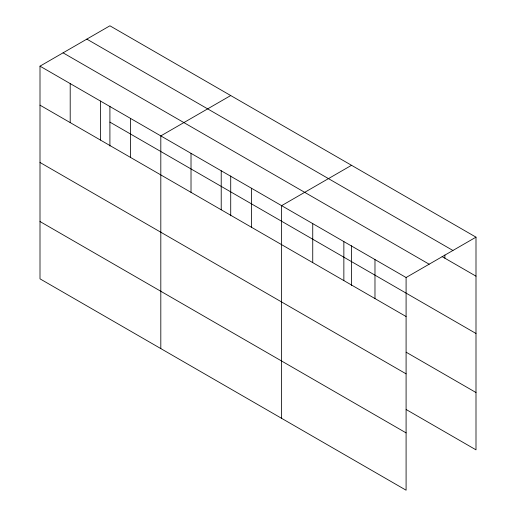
<?xml version="1.0" encoding="UTF-8"?>
<svg xmlns="http://www.w3.org/2000/svg" width="516" height="516" viewBox="0 0 516 516"><rect width="100%" height="100%" fill="white"/><g stroke="black" fill="none" stroke-linecap="round" stroke-linejoin="round"><path stroke-width="0.77" d="M40.003 66.158L406.092 277.518L406.092 490.2L40.003 278.84L40.003 66.158L109.908 25.8L475.997 237.16L475.997 449.842L406.157 409.517M230.716 95.55L160.811 135.908L160.811 348.59M351.525 165.301L281.62 205.658L281.62 418.334M406.092 277.518L475.997 237.16M86.836 39.119L452.932 250.479M442.115 256.607L475.997 276.17M63.068 52.838L429.164 264.205M109.908 122.118L475.997 333.484M40.003 105.167L406.092 316.527M406.157 352.209L475.997 392.528M40.003 162.476L406.092 373.842M40.003 221.525L406.092 432.885M444.882 255.02L444.882 258.206M374.977 259.554L374.977 298.564M351.525 245.7L351.525 285.554M343.856 241.591L343.856 280.594M312.741 223.621L312.741 262.631M251.421 188.217L251.421 227.227M230.716 175.95L230.716 215.811M221.216 170.783L221.216 209.793M191.017 153.342L191.017 192.352M130.613 118.474L130.613 157.477M109.908 106.199L109.908 146.06M100.407 101.033L100.407 140.042M70.202 83.598L70.202 122.602"/></g></svg>
